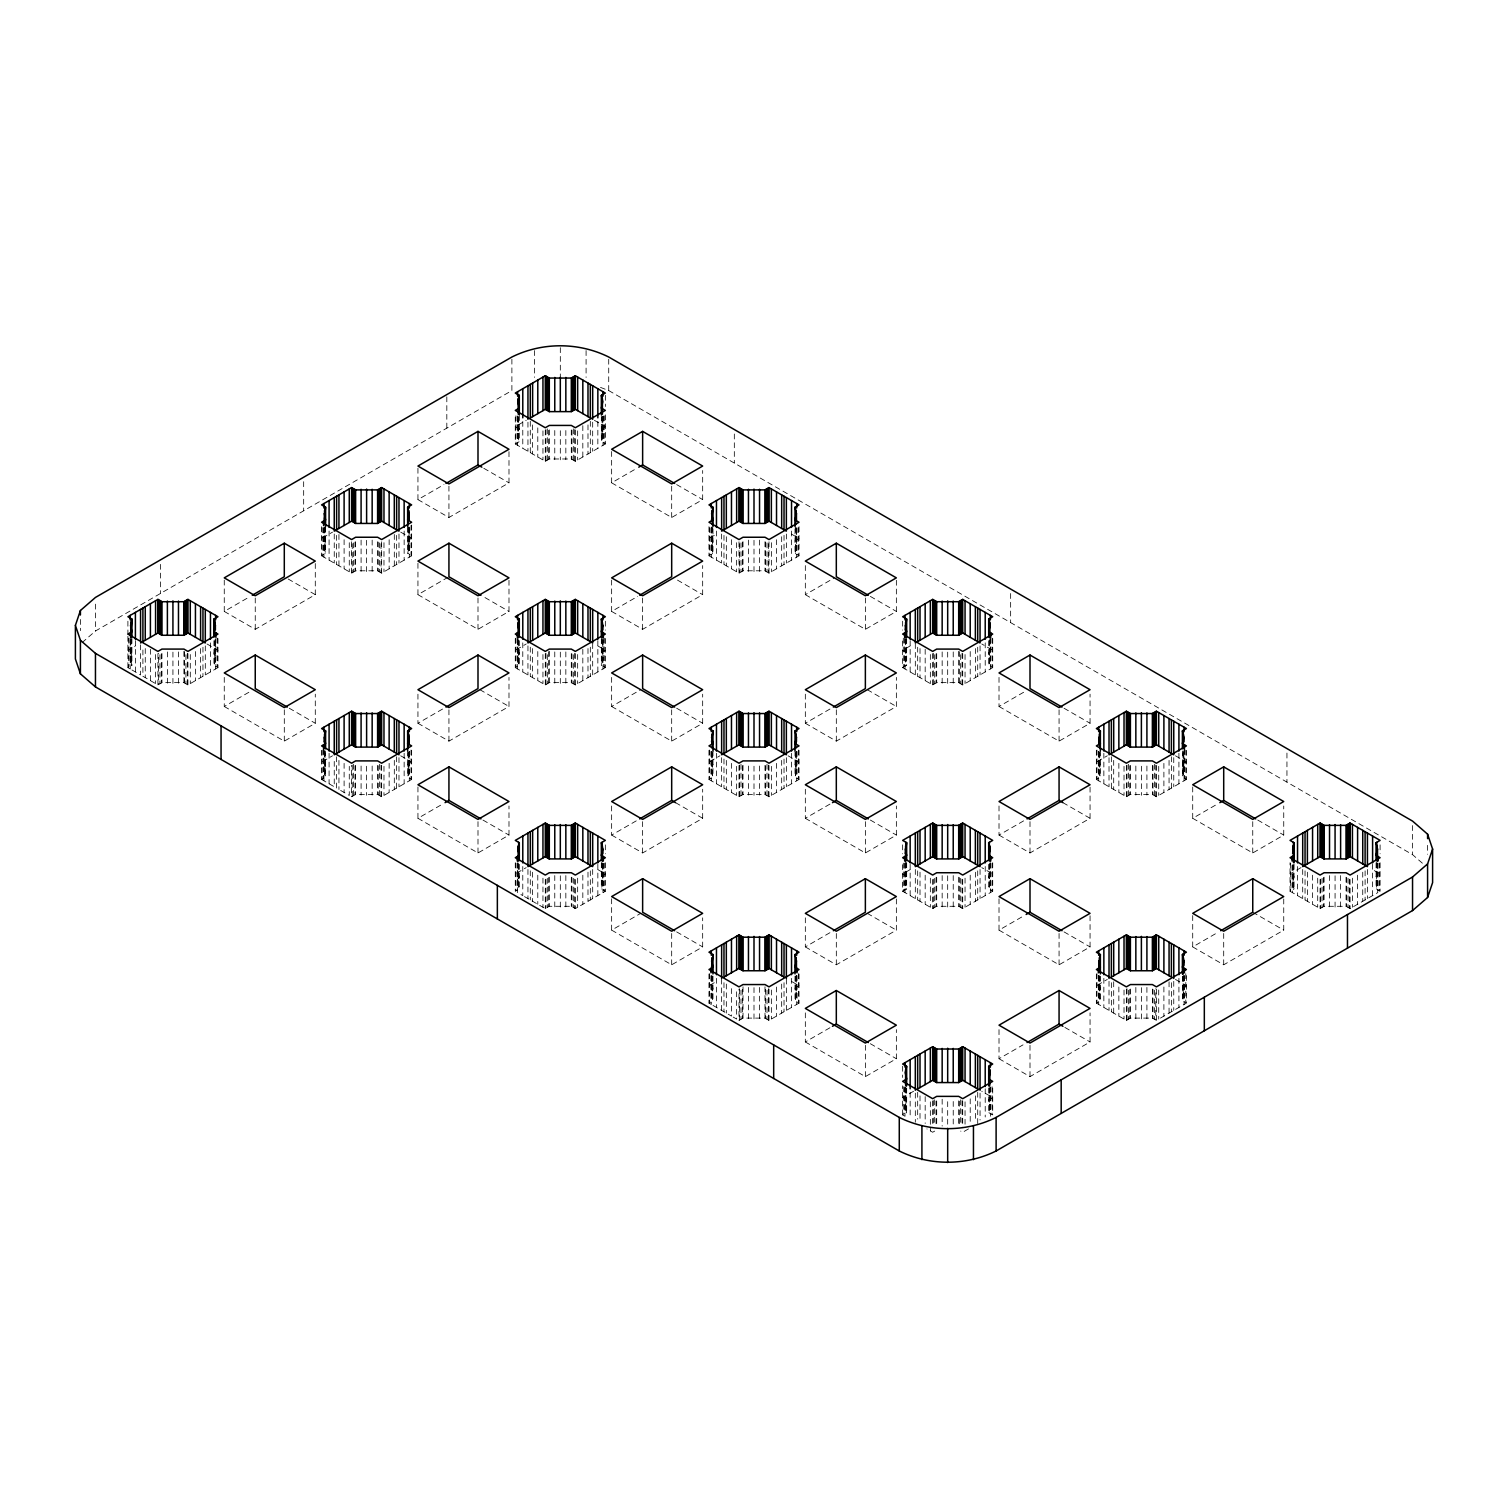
<?xml version="1.0" encoding="UTF-8"?>
<svg xmlns="http://www.w3.org/2000/svg" width="1508" height="1508" viewBox="0 0 1508 1508"><rect width="100%" height="100%" fill="white"/><g stroke="black" fill="none" stroke-linecap="round" stroke-linejoin="round"><path stroke-width="0.75" stroke-dasharray="5 3.75" d="M127.897 636.301L127.897 667.61L131.912 665.292L130.48 658.958L131.912 652.606L127.897 650.287L135.4 645.952M217.963 638.544L217.963 667.61L213.947 665.292L215.38 658.958L215.38 638.827M321.581 526.707L321.581 555.792L325.596 553.474L324.163 547.121L325.596 540.788L321.581 538.469L332.533 532.135M321.581 750.362L321.581 779.447L325.596 777.129L324.163 770.776L325.596 764.424L321.581 762.106L332.533 755.791M411.646 525.029L411.646 555.792L407.631 553.474L409.083 547.121L409.083 526.989M411.646 750.362L411.646 779.447L407.631 777.129L409.083 770.776L409.083 752.888M515.284 417.113L515.284 443.974L519.299 441.656L517.847 435.303L519.299 428.951L515.284 426.632L526.217 420.317M515.284 638.544L515.284 667.61L519.299 665.292L517.847 658.958L519.299 652.606L515.284 650.287L526.217 643.973M515.284 862.746L515.284 891.266L519.299 888.947L517.847 882.614L519.299 876.261L515.284 873.943L526.217 867.628M605.349 414.888L605.349 443.974L601.334 441.656L602.766 435.303L602.766 417.396M605.349 638.544L605.349 667.61L601.334 665.292L602.766 658.958L602.766 638.827M605.349 862.746L605.349 891.266L601.334 888.947L602.766 882.614L602.766 862.463M708.967 526.707L708.967 555.792L712.982 553.474L711.55 547.121L712.982 540.788L708.967 538.469L716.47 534.134M708.967 750.362L708.967 779.447L712.982 777.129L711.55 770.776L712.982 764.424L708.967 762.106L719.919 755.791M708.967 974.017L708.967 1003.103L712.982 1000.784L711.55 994.432L712.982 988.079L708.967 985.761L716.47 981.425M799.033 526.707L799.033 555.792L795.018 553.474L796.45 547.121L796.45 526.989M799.033 750.362L799.033 779.447L795.018 777.129L796.45 770.776L796.45 752.888M799.033 974.017L799.033 1003.103L795.018 1000.784L796.45 994.432L796.45 976.524M992.716 638.544L992.716 667.61L988.701 665.292L990.153 658.958L988.701 652.606L992.716 650.287L981.783 643.973M992.716 862.746L992.716 891.266L988.701 888.947L990.153 882.614L988.701 876.261L992.716 873.943L981.783 867.628M992.716 1088.079L992.716 1114.921L988.701 1112.602L990.153 1106.25L988.701 1099.916L992.716 1097.598L981.783 1091.264M1096.354 750.362L1096.354 779.447L1100.369 777.129L1098.917 770.776L1100.369 764.424L1096.354 762.106L1107.287 755.791M1096.354 974.017L1096.354 1003.103L1100.369 1000.784L1098.917 994.432L1100.369 988.079L1096.354 985.761L1107.287 979.446M1186.419 750.362L1186.419 779.447L1182.404 777.129L1183.837 770.776L1183.837 750.645M1185.778 973.659L1185.778 1002.726L1182.404 1000.784L1183.837 994.432L1183.837 976.524M1380.103 862.746L1380.103 891.266L1376.088 888.947L1377.52 882.614L1376.088 876.261L1380.103 873.943L1372.6 869.607M82.092 642.615L95.456 631.004L511.891 390.572L511.891 359.243M224.258 580.109L224.258 611.419L248.273 597.564M417.942 468.272L417.942 499.6L443.974 484.577M217.963 667.61L187.935 684.952L183.919 682.634L161.94 682.634L158.547 684.594L158.547 653.266M321.581 555.792L351.609 573.134L355.624 570.797L377.603 570.797L381.637 573.134L411.646 555.792M515.284 443.974L545.293 461.297L549.308 458.979L571.306 458.979L575.321 461.297L605.349 443.974M224.258 611.419L255.248 629.326L315.285 594.661L315.285 563.332M417.942 499.6L448.932 517.489L508.988 482.824L508.988 451.514M224.258 677.394L224.258 706.479L249.442 691.946M417.942 563.332L417.942 594.661L448.932 576.753M611.645 451.514L611.645 482.824L636.81 468.291M224.258 706.479L284.296 741.144L315.285 723.256L315.285 694.17M417.942 594.661L477.998 629.326L508.988 611.419L508.988 580.109M611.645 482.824L671.682 517.489L702.671 499.6L702.671 470.515M417.942 694.17L417.942 723.256L443.974 708.232M611.645 580.109L611.645 611.419L637.658 596.395M411.646 779.447L381.637 796.771L377.603 794.452L355.624 794.452L351.609 796.771L351.609 765.461M515.284 667.61L545.293 684.952L549.308 682.634L571.306 682.634L575.321 684.952L605.349 667.61M708.967 555.792L738.995 573.134L743.01 570.797L764.99 570.797L769.005 573.134L799.033 555.792M417.942 723.256L448.932 741.144L508.988 706.479L508.988 677.394M611.645 611.419L642.634 629.326L702.671 594.661L702.671 565.575M417.942 786.987L417.942 818.297L443.126 803.764M611.645 677.394L611.645 706.479L640.693 689.703M805.329 565.575L805.329 594.661L834.376 577.884M417.942 818.297L477.998 852.962L508.988 835.074L508.988 805.988M611.645 706.479L671.682 741.144L702.671 723.256L702.671 694.17M805.329 594.661L865.366 629.326L896.355 611.419L896.355 580.109M910.153 645.952L902.651 650.287L906.666 652.606L905.234 658.958L906.666 665.292L902.651 667.61L902.651 638.544M611.645 805.988L611.645 835.074L637.658 820.05M805.329 694.17L805.329 723.256L831.342 708.232M524.501 896.6L545.293 908.608L549.308 906.289L571.306 906.289L575.321 908.608L605.349 891.266M708.967 779.447L738.995 796.771L743.01 794.452L764.99 794.452L769.005 796.771L799.033 779.447M902.651 667.61L932.679 684.952L936.694 682.634L958.692 682.634L962.707 684.952L992.716 667.61M611.645 835.074L642.634 852.962L702.671 818.297L702.671 789.231M805.329 723.256L836.318 741.144L896.355 706.479L896.355 677.394M611.645 898.806L611.645 930.134L640.693 913.358M805.329 789.231L805.329 818.297L830.512 803.764M999.012 677.394L999.012 706.479L1024.196 691.946M611.645 930.134L671.682 964.8L702.671 946.911L702.671 917.825M805.329 818.297L865.366 852.962L896.355 835.074L896.355 805.988M999.012 706.479L1059.068 741.144L1090.058 723.256L1090.058 694.17M910.153 869.607L902.651 873.943L906.666 876.261L905.234 882.614L906.666 888.947L902.651 891.266L902.651 862.746M805.329 917.825L805.329 946.911L831.342 931.887M999.012 805.988L999.012 835.074L1025.044 820.05M799.033 1003.103L769.005 1020.426L764.99 1018.107L743.01 1018.107L738.995 1020.426L738.995 989.116M902.651 891.266L932.679 908.608L936.694 906.289L958.692 906.289L962.707 908.608L992.716 891.266M1096.354 779.447L1126.363 796.771L1130.397 794.452L1152.376 794.452L1156.391 796.771L1186.419 779.447M805.329 946.911L836.318 964.8L896.355 930.134L896.355 898.806M999.012 835.074L1030.002 852.962L1090.058 818.297L1090.058 786.987M805.329 1012.867L805.329 1041.953L832.454 1026.307M999.012 898.806L999.012 930.134L1024.196 915.601M1192.715 786.987L1192.715 818.297L1217.88 803.764M805.329 1041.953L865.366 1076.618L896.355 1058.729L896.355 1029.644M999.012 930.134L1059.068 964.8L1090.058 946.911L1090.058 915.582M1192.715 818.297L1252.752 852.962L1283.742 835.074L1283.742 805.988M913.603 1091.264L902.651 1097.598L906.666 1099.916L905.234 1106.25L906.666 1112.602L902.651 1114.921L902.651 1085.835M1300.989 867.628L1290.037 873.943L1294.053 876.261L1292.62 882.614L1294.053 888.947L1290.037 891.266L1290.037 862.746M999.012 1029.644L999.012 1058.729L1023.027 1044.855M1192.715 915.582L1192.715 946.911L1216.73 933.037M934.696 1131.094L932.679 1132.263L926.892 1128.908M1096.354 1003.103L1126.363 1020.426L1130.397 1018.107L1152.376 1018.107L1155.769 1020.068L1155.769 988.739M1290.037 891.266L1320.065 908.608L1324.081 906.289L1346.06 906.289L1350.075 908.608L1377.765 892.623L1377.52 862.463M999.012 1058.729L1030.002 1076.618L1090.058 1041.953L1090.058 1012.867M1192.715 946.911L1223.704 964.8L1283.742 930.134L1283.742 898.806M968.494 1128.908L962.707 1132.263L960.69 1131.094M1160.463 1018.089L1186.419 1003.103L1186.419 974.017M600.504 387.405L608.723 390.572L1412.544 854.64L1422.572 863.368M594.397 420.317L605.349 426.632L601.334 428.951L602.766 435.303M791.53 534.134L799.033 538.469L795.018 540.788L796.45 547.121M1175.467 755.791L1186.419 762.106L1182.404 764.424L1183.837 770.776M676.658 484.577L702.671 499.6M870.342 596.395L896.355 611.419M1064.026 708.232L1090.058 723.256M1257.729 820.05L1283.742 835.074M483.804 468.291L508.988 482.824M677.488 580.109L702.671 594.661M867.307 689.703L896.355 706.479M1062.933 802.652L1090.058 818.297M1252.752 912.246L1283.742 930.134M400.713 532.135L411.646 538.469L407.631 540.788L409.083 547.121M597.847 645.952L605.349 650.287L601.334 652.606L602.766 658.958M788.081 755.791L799.033 762.106L795.018 764.424L796.45 770.776M1175.467 979.446L1186.419 985.761L1182.404 988.079L1183.837 994.432M484.973 597.564L508.988 611.419M676.658 708.232L702.671 723.256M870.342 820.05L896.355 835.074M1064.026 931.887L1090.058 946.911M288.179 578.997L315.285 594.661M479.921 689.703L508.988 706.479M675.546 802.652L702.671 818.297M867.307 913.358L896.355 930.134M1064.874 1027.419L1090.058 1041.953M207.011 643.973L217.963 650.287L213.947 652.606L215.38 658.958M400.713 755.791L411.646 762.106L407.631 764.424L409.083 770.776M597.847 869.607L605.349 873.943L601.334 876.261L602.766 882.614M791.53 981.425L799.033 985.761L795.018 988.079L796.45 994.432M289.272 708.232L315.285 723.256M482.956 820.05L508.988 835.074M676.658 931.887L702.671 946.911M870.342 1043.706L896.355 1058.729M127.897 667.61L130.235 668.968L130.235 639.882M131.969 669.967L140.564 674.924L140.564 643.614M321.581 779.447L334.248 786.761L334.248 757.676M340.657 790.456L349.272 795.432L349.272 766.347M708.967 1003.103L711.305 1004.46L711.305 975.374M713.039 1005.44L731.474 1016.09L731.474 987.005M733.208 1017.089L736.639 1019.069L736.639 990.002M902.651 1114.921L905.007 1116.278L905.007 1087.193M1427.586 845.347L1427.586 854.301M1412.544 825.573L1412.544 854.64M1380.103 844.857L1380.103 853.811M1379.481 863.123L1379.481 890.908M1378.086 863.273L1378.086 890.116M1377.162 863.424L1377.162 885.799M1376.71 862.463L1376.71 889.305M1376.088 862.84L1376.088 888.947M1372.6 864.291L1372.6 895.601M1367.436 869.494L1367.436 898.579M1365.098 870.851L1365.098 899.937M1362.742 872.208L1362.742 901.294M1357.596 875.187L1357.596 904.272M1352.431 878.165L1352.431 907.25M1350.075 879.522L1350.075 908.608M1349.453 879.164L1349.453 908.25M1348.077 878.353L1348.077 907.439M1346.701 877.562L1346.701 906.647M1346.06 877.204L1346.06 906.289M1340.612 875.582L1340.612 906.911M1335.07 875.79L1335.07 907.119M1329.528 875.582L1329.528 906.911M1324.081 877.204L1324.081 906.289M1323.458 877.562L1323.458 906.647M1322.064 878.353L1322.064 907.439M1320.688 879.164L1320.688 908.25M1320.065 879.522L1320.065 908.608M1317.709 878.165L1317.709 907.25M1312.563 875.187L1312.563 904.272M1307.398 872.208L1307.398 901.294M1305.042 870.851L1305.042 899.937M1302.705 869.494L1302.705 898.579M1297.54 866.516L1297.54 895.601M1294.053 864.348L1294.053 888.947M1293.43 864.706L1293.43 889.305M1292.978 865.667L1292.978 885.799M1292.62 864.706L1292.375 892.623M1292.054 865.498L1292.054 890.116M1290.659 863.123L1290.659 890.908M1286.946 753.058L1286.946 782.143M1252.752 821.653L1252.752 852.962M1223.704 933.471L1223.704 964.8M1185.778 750.004L1185.778 779.089M1184.402 749.193L1184.402 778.279M1184.402 975.733L1184.402 1001.934M1184.063 749.476L1184.063 780.805M1184.063 975.374L1184.063 1004.46M1183.478 751.606L1183.478 773.981M1183.478 975.582L1183.478 997.617M1183.026 752.888L1183.026 777.487M1183.026 976.524L1183.026 1001.142M1182.404 751.003L1182.404 777.129M1182.404 976.166L1182.404 1000.784M1178.917 753.303L1178.917 783.783M1178.917 978.353L1178.917 1007.438M1173.752 757.676L1173.752 786.761M1173.752 981.331L1173.752 1010.417M1171.396 756.79L1171.396 788.119M1171.396 982.688L1171.396 1011.755M1169.058 760.39L1169.058 789.457M1169.058 981.802L1169.058 1013.112M1163.893 763.368L1163.893 792.454M1163.893 987.005L1163.893 1016.09M1158.728 766.347L1158.728 795.432M1158.728 990.002L1158.728 1019.069M1156.391 765.461L1156.391 796.771M1156.391 989.116L1156.391 1020.426M1155.769 765.103L1155.769 796.413M1154.374 764.292L1154.374 795.621M1154.374 990.19L1154.374 1019.276M1152.998 765.744L1152.998 794.829M1152.998 989.399L1152.998 1018.465M1152.376 765.367L1152.376 794.452M1152.376 989.022L1152.376 1018.107M1146.909 766.007L1146.909 795.074M1146.909 987.42L1146.909 1018.729M1141.386 766.215L1141.386 795.281M1141.386 987.627L1141.386 1018.937M1135.844 766.007L1135.844 795.074M1135.844 987.42L1135.844 1018.729M1130.397 765.367L1130.397 794.452M1130.397 989.022L1130.397 1018.107M1129.756 765.744L1129.756 794.829M1129.756 989.399L1129.756 1018.465M1128.38 764.292L1128.38 795.621M1128.38 990.19L1128.38 1019.276M1127.004 765.103L1127.004 796.413M1127.004 988.739L1127.004 1020.068M1126.363 765.461L1126.363 796.771M1126.363 989.116L1126.363 1020.426M1124.025 766.347L1124.025 795.432M1124.025 990.002L1124.025 1019.069M1118.861 763.368L1118.861 792.454M1118.861 987.005L1118.861 1016.09M1113.696 760.39L1113.696 789.457M1113.696 981.802L1113.696 1013.112M1111.358 756.79L1111.358 788.119M1111.358 982.688L1111.358 1011.755M1109.021 757.676L1109.021 786.761M1109.021 981.331L1109.021 1010.417M1103.856 753.303L1103.856 783.783M1103.856 978.353L1103.856 1007.438M1100.369 751.003L1100.369 777.129M1100.369 976.166L1100.369 1000.784M1099.747 752.888L1099.747 777.487M1099.747 976.524L1099.747 1001.142M1099.294 751.606L1099.294 773.981M1099.294 975.582L1099.294 997.617M1098.917 752.888L1098.917 770.776M1098.917 976.524L1098.917 994.432M1098.691 751.719L1098.691 780.805M1098.691 975.374L1098.691 1004.46M1098.352 751.436L1098.352 778.279M1098.352 975.733L1098.352 1001.934M1096.976 750.004L1096.976 779.089M1096.976 973.659L1096.976 1002.726M1059.068 709.816L1059.068 741.144M1059.068 933.471L1059.068 964.8M1030.002 821.653L1030.002 852.962M1030.002 1045.308L1030.002 1076.618M1010.643 593.53L1010.643 622.615M992.094 638.167L992.094 667.252M992.094 863.123L992.094 890.908M992.094 1086.759L992.094 1114.563M990.718 638.016L990.718 666.461M990.718 863.273L990.718 890.116M990.718 1086.91L990.718 1113.771M990.153 638.827L990.379 668.968M990.153 862.463L990.379 892.623M990.379 1087.193L990.379 1116.278M989.776 639.769L989.776 662.144M989.776 863.424L989.776 885.799M989.776 1087.08L989.776 1109.454M989.342 641.051L989.342 665.669M989.342 864.706L989.342 889.305M989.342 1088.361L989.342 1112.961M988.701 640.693L988.701 665.292M988.701 864.348L988.701 888.947M988.701 1088.003L988.701 1112.602M985.214 642.86L985.214 671.946M985.214 866.516L985.214 895.601M985.214 1088.776L985.214 1117.013M980.049 645.858L980.049 674.924M980.049 869.494L980.049 898.579M980.049 1093.149L980.049 1119.992M977.712 647.196L977.712 676.281M977.712 870.851L977.712 899.937M977.712 1092.263L977.712 1123.592M975.374 648.553L975.374 677.639M975.374 872.208L975.374 901.294M975.374 1095.864L975.374 1120.463M970.21 651.531L970.21 680.617M970.21 875.187L970.21 904.272M970.21 1098.842L970.21 1123.441M965.045 654.51L965.045 683.595M965.045 878.165L965.045 907.25M965.045 1101.82L965.045 1124.195M962.707 653.624L962.707 684.952M962.707 879.522L962.707 908.608M962.707 1100.934L962.707 1127.777M962.066 653.266L962.066 684.594M962.066 879.164L962.066 908.25M962.066 1100.576L962.066 1122.951M960.69 654.717L960.69 683.784M960.69 878.353L960.69 907.439M960.69 1099.784L960.69 1124.384M959.314 651.682L959.314 682.992M959.314 877.562L959.314 906.647M959.314 1101.217L959.314 1125.816M958.692 651.305L958.692 682.634M958.692 877.204L958.692 906.289M958.692 1100.859L958.692 1125.458M953.226 651.927L953.226 683.256M953.226 875.582L953.226 906.911M953.226 1101.481L953.226 1126.08M947.684 652.135L947.684 683.463M947.684 875.79L947.684 907.119M947.684 1101.688L947.684 1130.774M942.161 651.927L942.161 683.256M942.161 875.582L942.161 906.911M942.161 1099.238L942.161 1126.08M936.694 653.548L936.694 682.634M936.694 877.204L936.694 906.289M936.694 1100.859L936.694 1125.458M936.072 653.906L936.072 682.992M936.072 877.562L936.072 906.647M936.072 1101.217L936.072 1125.816M934.696 654.717L934.696 683.784M934.696 878.353L934.696 907.439M934.696 1099.784L934.696 1124.384M933.301 653.266L933.301 684.594M933.301 879.164L933.301 908.25M933.301 1100.576L933.301 1122.951M932.679 653.624L932.679 684.952M932.679 879.522L932.679 908.608M932.679 1100.934L932.679 1127.777M930.342 654.51L930.342 683.595M930.342 878.165L930.342 907.25M930.342 1101.82L930.342 1130.906M925.177 649.307L925.177 680.617M925.177 875.187L925.177 904.272M925.177 1096.599L925.177 1123.441M920.012 648.553L920.012 677.639M920.012 872.208L920.012 901.294M920.012 1095.864L920.012 1120.463M917.675 647.196L917.675 676.281M917.675 870.851L917.675 899.937M917.675 1092.263L917.675 1119.125M915.318 643.614L915.318 674.924M915.318 869.494L915.318 898.579M915.318 1093.149L915.318 1122.235M910.153 640.636L910.153 671.946M910.153 864.291L910.153 895.601M910.153 1092.414L910.153 1117.013M906.666 638.449L906.666 665.292M906.666 862.84L906.666 888.947M906.666 1088.003L906.666 1112.602M906.044 638.808L906.044 665.669M906.044 862.463L906.044 889.305M906.044 1088.361L906.044 1112.961M905.592 639.769L905.592 662.144M905.592 863.424L905.592 885.799M905.592 1087.08L905.592 1109.454M905.234 638.827L905.007 668.968M905.234 862.463L905.007 892.623M904.668 638.016L904.668 666.461M904.668 863.273L904.668 890.116M904.668 1086.91L904.668 1113.771M903.292 638.167L903.292 667.252M903.292 863.123L903.292 890.908M903.292 1086.759L903.292 1114.563M902.651 621.202L902.651 630.156M902.651 844.857L902.651 853.811M902.651 1066.269L902.651 1077.447M865.366 597.997L865.366 629.326M865.366 821.653L865.366 852.962M865.366 1045.308L865.366 1076.618M836.318 709.816L836.318 741.144M836.318 933.471L836.318 964.8M798.411 527.63L798.411 555.434M798.411 750.004L798.411 779.089M798.411 973.659L798.411 1002.726M797.016 527.781L797.016 554.642M797.016 751.436L797.016 778.279M797.016 975.733L797.016 1001.934M796.695 528.064L796.695 557.149M796.695 751.719L796.695 780.805M796.695 975.374L796.695 1004.46M796.092 527.951L796.092 550.326M796.092 751.606L796.092 773.981M796.092 975.582L796.092 997.617M795.64 526.989L795.64 553.832M795.64 752.888L795.64 777.487M795.64 976.524L795.64 1001.142M795.018 528.856L795.018 553.474M795.018 751.003L795.018 777.129M795.018 976.166L795.018 1000.784M791.53 531.042L791.53 560.128M791.53 753.303L791.53 783.783M791.53 978.353L791.53 1007.438M786.365 534.02L786.365 563.106M786.365 757.676L786.365 786.761M786.365 979.088L786.365 1010.417M784.028 535.378L784.028 564.463M784.028 759.033L784.028 788.119M784.028 982.688L784.028 1011.755M781.672 536.735L781.672 565.82M781.672 760.39L781.672 789.457M781.672 984.027L781.672 1013.112M776.526 539.713L776.526 568.799M776.526 763.368L776.526 792.454M776.526 987.005L776.526 1016.09M771.361 542.691L771.361 571.777M771.361 766.347L771.361 795.432M771.361 990.002L771.361 1019.069M769.005 541.806L769.005 573.134M769.005 765.461L769.005 796.771M769.005 989.116L769.005 1020.426M768.383 543.672L768.383 572.757M768.383 765.103L768.383 796.413M768.383 988.739L768.383 1020.068M767.006 542.88L767.006 571.966M767.006 764.292L767.006 795.621M767.006 990.19L767.006 1019.276M765.612 542.088L765.612 571.174M765.612 765.744L765.612 794.829M765.612 989.399L765.612 1018.465M764.99 541.73L764.99 570.797M764.99 765.367L764.99 794.452M764.99 986.798L764.99 1018.107M759.542 540.109L759.542 571.438M759.542 766.007L759.542 795.074M759.542 987.42L759.542 1018.729M754 540.316L754 571.645M754 766.215L754 795.281M754 987.627L754 1018.937M748.458 540.109L748.458 571.438M748.458 766.007L748.458 795.074M748.458 987.42L748.458 1018.729M743.01 541.73L743.01 570.797M743.01 765.367L743.01 794.452M743.01 986.798L743.01 1018.107M742.388 542.088L742.388 571.174M742.388 765.744L742.388 794.829M742.388 989.399L742.388 1018.465M740.994 542.88L740.994 571.966M740.994 764.292L740.994 795.621M740.994 990.19L740.994 1019.276M739.617 543.672L739.617 572.757M739.617 765.103L739.617 796.413M739.617 988.739L739.617 1020.068M738.995 541.806L738.995 573.134M738.995 765.461L738.995 796.771M736.639 542.691L736.639 571.777M736.639 766.347L736.639 795.432M734.321 434.002L734.321 463.088M731.474 539.713L731.474 568.799M731.474 763.368L731.474 792.454M726.328 536.735L726.328 565.82M726.328 760.39L726.328 789.457M726.328 984.027L726.328 1013.112M723.972 535.378L723.972 564.463M723.972 759.033L723.972 788.119M723.972 982.688L723.972 1011.755M721.635 534.02L721.635 563.106M721.635 757.676L721.635 786.761M721.635 979.088L721.635 1010.417M716.47 531.042L716.47 560.128M716.47 753.303L716.47 783.783M716.47 978.353L716.47 1007.438M712.982 528.856L712.982 553.474M712.982 751.003L712.982 777.129M712.982 976.166L712.982 1000.784M712.36 526.989L712.36 553.832M712.36 752.888L712.36 777.487M712.36 976.524L712.36 1001.142M711.908 527.951L711.908 550.326M711.908 751.606L711.908 773.981M711.908 975.582L711.908 997.617M711.55 526.989L711.55 547.121M711.55 752.888L711.55 770.776M711.55 976.524L711.55 994.432M711.305 528.064L711.305 557.149M711.305 751.719L711.305 780.805M710.984 527.781L710.984 554.642M710.984 751.436L710.984 778.279M710.984 975.733L710.984 1001.934M709.589 527.63L709.589 555.434M709.589 750.004L709.589 779.089M709.589 973.659L709.589 1002.726M671.682 486.179L671.682 517.489M671.682 709.816L671.682 741.144M671.682 933.471L671.682 964.8M642.634 597.997L642.634 629.326M642.634 821.653L642.634 852.962M608.723 359.243L608.723 390.572M605.349 395.322L605.349 406.5M605.349 621.202L605.349 630.156M605.349 844.857L605.349 853.811M604.708 415.812L604.708 443.597M604.708 638.167L604.708 667.252M604.708 863.123L604.708 890.908M603.332 415.963L603.332 442.805M603.332 638.016L603.332 666.461M603.332 863.273L603.332 890.116M602.993 416.246L602.993 445.312M602.993 639.882L602.993 668.968M602.993 863.537L602.993 892.623M602.408 416.133L602.408 438.489M602.408 639.769L602.408 662.144M602.408 863.424L602.408 885.799M601.956 417.396L601.956 442.014M601.956 638.808L601.956 665.669M601.956 862.463L601.956 889.305M601.334 415.529L601.334 441.656M601.334 638.449L601.334 665.292M601.334 862.84L601.334 888.947M597.847 421.448L597.847 448.31M597.847 640.636L597.847 671.946M597.847 864.291L597.847 895.601M592.682 422.202L592.682 451.288M592.682 643.614L592.682 674.924M592.682 869.494L592.682 898.579M590.325 421.316L590.325 452.626M590.325 647.196L590.325 676.281M590.325 870.851L590.325 899.937M587.988 424.898L587.988 453.983M587.988 648.553L587.988 677.639M587.988 872.208L587.988 901.294M586.084 350.572L586.084 377.415M582.823 425.652L582.823 456.962M582.823 649.307L582.823 680.617M582.823 875.187L582.823 904.272M577.658 430.854L577.658 459.94M577.658 654.51L577.658 683.595M577.658 878.165L577.658 907.25M575.321 429.987L575.321 461.297M575.321 653.624L575.321 684.952M575.321 879.522L575.321 908.608M574.699 429.61L574.699 460.939M574.699 653.266L574.699 684.594M574.699 879.164L574.699 908.25M573.304 428.819L573.304 460.147M573.304 654.717L573.304 683.784M573.304 878.353L573.304 907.439M571.928 430.251L571.928 459.337M571.928 653.906L571.928 682.992M571.928 877.562L571.928 906.647M571.306 429.893L571.306 458.979M571.306 653.548L571.306 682.634M571.306 877.204L571.306 906.289M565.839 430.515L565.839 459.601M565.839 651.927L565.839 683.256M565.839 875.582L565.839 906.911M560.316 347.669L560.316 378.998M560.316 430.723L560.316 459.808M560.316 652.135L560.316 683.463M560.316 875.79L560.316 907.119M554.774 430.515L554.774 459.601M554.774 651.927L554.774 683.256M554.774 875.582L554.774 906.911M549.308 429.893L549.308 458.979M549.308 651.305L549.308 682.634M549.308 877.204L549.308 906.289M548.686 430.251L548.686 459.337M548.686 651.682L548.686 682.992M548.686 877.562L548.686 906.647M547.31 428.819L547.31 460.147M547.31 654.717L547.31 683.784M547.31 878.353L547.31 907.439M545.934 429.61L545.934 460.939M545.934 653.266L545.934 684.594M545.934 879.164L545.934 908.25M545.293 429.987L545.293 461.297M545.293 653.624L545.293 684.952M545.293 879.522L545.293 908.608M542.955 430.854L542.955 459.94M542.955 654.51L542.955 683.595M542.955 878.165L542.955 907.25M537.791 427.876L537.791 456.962M537.791 651.531L537.791 680.617M537.791 875.187L537.791 904.272M534.548 350.572L534.548 377.415M532.626 424.898L532.626 453.983M532.626 648.553L532.626 677.639M532.626 872.208L532.626 901.294M530.288 421.316L530.288 452.626M530.288 647.196L530.288 676.281M530.288 870.851L530.288 899.937M527.951 422.202L527.951 451.288M527.951 645.858L527.951 674.924M527.951 869.494L527.951 898.579M522.786 421.448L522.786 448.31M522.786 642.86L522.786 671.946M522.786 866.516L522.786 895.601L517.621 892.623L517.621 863.537M519.299 415.529L519.299 441.656M519.299 640.693L519.299 665.292M519.299 864.348L519.299 888.947M518.658 417.396L518.658 442.014M518.658 641.051L518.658 665.669M518.658 864.706L518.658 889.305M518.224 416.133L518.224 438.489M518.224 639.769L518.224 662.144M518.224 863.424L518.224 885.799M517.847 417.396L517.847 435.303M517.847 638.827L517.847 658.958M517.847 862.463L517.847 882.614M517.621 416.246L517.621 445.312M517.621 639.882L517.621 668.968M517.282 415.963L517.282 442.805M517.282 638.016L517.282 666.461M517.282 863.273L517.282 890.116M515.906 415.812L515.906 443.597M515.906 638.167L515.906 667.252M515.906 863.123L515.906 890.908M477.998 597.997L477.998 629.326M477.998 821.653L477.998 852.962M448.932 486.179L448.932 517.489M448.932 709.816L448.932 741.144M446.82 396.811L446.82 428.14M411.024 525.406L411.024 555.434M411.024 750.004L411.024 779.089M409.648 527.781L409.648 554.642M409.648 751.436L409.648 778.279M409.309 528.064L409.309 557.149M409.309 751.719L409.309 780.805M408.706 527.951L408.706 550.326M408.706 751.606L408.706 773.981M408.253 526.989L408.253 553.832M408.253 752.888L408.253 777.487M407.631 527.366L407.631 553.474M407.631 751.003L407.631 777.129M404.144 531.042L404.144 560.128M404.144 753.303L404.144 783.783M398.979 534.02L398.979 563.106M398.979 757.676L398.979 786.761M396.642 535.378L396.642 564.463M396.642 756.79L396.642 788.119M394.304 534.492L394.304 565.82M394.304 760.39L394.304 789.457M389.139 539.713L389.139 568.799M389.139 763.368L389.139 792.454M383.974 542.691L383.974 571.777M383.974 766.347L383.974 795.432M381.637 541.806L381.637 573.134M381.637 765.461L381.637 796.771M380.996 543.672L380.996 572.757M380.996 765.103L380.996 796.413M379.62 542.88L379.62 571.966M379.62 764.292L379.62 795.621M378.244 542.088L378.244 571.174M378.244 765.744L378.244 794.829M377.603 541.73L377.603 570.797M377.603 765.367L377.603 794.452M372.156 540.109L372.156 571.438M372.156 766.007L372.156 795.074M366.614 540.316L366.614 571.645M366.614 766.215L366.614 795.281M361.091 540.109L361.091 571.438M361.091 766.007L361.091 795.074M355.624 541.73L355.624 570.797M355.624 765.367L355.624 794.452M355.002 542.088L355.002 571.174M355.002 765.744L355.002 794.829M353.626 542.88L353.626 571.966M353.626 764.292L353.626 795.621M352.231 543.672L352.231 572.757M352.231 765.103L352.231 796.413M351.609 541.806L351.609 573.134M349.272 542.691L349.272 571.777M344.107 539.713L344.107 568.799M344.107 763.368L344.107 792.454M338.942 534.492L338.942 565.82M338.942 760.39L338.942 789.457M336.604 535.378L336.604 564.463M336.604 756.79L336.604 788.119M334.248 534.02L334.248 563.106M329.083 531.042L329.083 560.128M329.083 753.303L329.083 783.783M325.596 527.366L325.596 553.474M325.596 751.003L325.596 777.129M324.974 526.989L324.974 553.832M324.974 752.888L324.974 777.487M324.522 527.951L324.522 550.326M324.522 751.606L324.522 773.981M324.163 526.989L324.163 547.121M324.163 750.645L324.163 770.776M323.937 528.064L323.937 557.149M323.937 749.476L323.937 780.805M323.598 527.781L323.598 554.642M323.598 749.193L323.598 778.279M322.222 527.63L322.222 555.434M322.222 750.004L322.222 779.089M303.673 481.693L303.673 510.778M284.296 709.816L284.296 741.144M255.248 597.997L255.248 629.326M217.34 638.167L217.34 667.252M215.946 638.016L215.946 666.461M215.625 639.882L215.625 668.968M215.022 639.769L215.022 662.144M214.57 641.051L214.57 665.669M213.947 640.693L213.947 665.292M210.46 642.86L210.46 671.946M205.295 645.858L205.295 674.924M202.958 647.196L202.958 676.281M200.602 648.553L200.602 677.639M195.437 651.531L195.437 680.617M190.291 654.51L190.291 683.595M187.935 653.624L187.935 684.952M187.312 653.266L187.312 684.594M185.936 654.717L185.936 683.784M184.542 651.682L184.542 682.992M183.919 651.305L183.919 682.634M178.472 651.927L178.472 683.256M172.93 652.135L172.93 683.463M167.388 651.927L167.388 683.256M161.94 653.548L161.94 682.634M161.299 653.906L161.299 682.992M160.527 564.35L160.527 593.436M159.923 654.717L159.923 683.784M157.925 653.624L157.925 684.952L142.902 676.281L142.902 647.196M155.569 654.51L155.569 683.595M150.404 649.307L150.404 680.617M145.258 648.553L145.258 677.639M135.4 640.636L135.4 671.946M131.912 638.449L131.912 665.292M131.29 638.808L131.29 665.669M130.838 639.769L130.838 662.144M130.48 638.827L130.48 658.958M129.914 638.016L129.914 666.461M128.519 638.167L128.519 667.252M127.897 621.202L127.897 634.623M95.456 604.143L95.456 631.004M80.414 619.468L80.414 630.646"/><path stroke-width="1.5" d="M130.48 636.583L131.912 619.053L127.897 616.734L157.925 599.392L161.94 601.711L183.919 601.711L187.935 599.392L217.963 616.734L213.947 619.053L213.947 636.941M213.947 619.053L215.38 625.386L213.947 631.739L217.963 634.057L187.935 651.399L183.919 649.081L161.94 649.081L157.925 651.399L127.897 634.057L131.912 631.739L130.48 625.386M324.163 520.279L325.596 507.216L321.581 504.897L351.609 487.574L355.624 489.893L377.603 489.893L381.637 487.574L411.646 504.897L407.631 507.216L407.631 526.631M324.163 741.691L325.596 730.871L321.581 728.553L351.609 711.229L355.624 713.548L377.603 713.548L381.637 711.229L411.646 728.553L407.631 730.871L407.631 751.003M407.631 507.216L409.083 513.568L407.631 519.921L411.646 522.239L381.637 539.562L377.603 537.244L355.624 537.244L351.609 539.562L321.581 522.239L325.596 519.921L324.163 513.568M407.631 730.871L409.083 737.224L407.631 743.576L411.646 745.894L381.637 763.218L377.603 760.899L355.624 760.899L351.609 763.218L321.581 745.894L325.596 743.576L324.163 737.224M519.299 395.398L517.847 401.75L519.299 408.084L515.284 410.402L545.293 427.744L549.308 425.426L571.306 425.426L575.321 427.744L605.349 410.402L601.334 408.084L602.766 401.75L601.334 395.398L605.349 393.079L575.321 375.737L571.306 378.056L549.308 378.056L545.293 375.737L515.284 393.079L519.299 395.398L519.299 414.794M519.299 619.053L517.847 625.386L519.299 631.739L515.284 634.057L545.293 651.399L549.308 649.081L571.306 649.081L575.321 651.399L605.349 634.057L601.334 631.739L602.766 625.386L601.334 619.053L605.349 616.734L575.321 599.392L571.306 601.711L549.308 601.711L545.293 599.392L515.284 616.734L519.299 619.053L519.299 636.941M519.299 842.708L517.847 849.042L519.299 855.394L515.284 857.713L545.293 875.055L549.308 872.736L571.306 872.736L575.321 875.055L605.349 857.713L601.334 855.394L602.766 849.042L601.334 842.708L605.349 840.39L575.321 823.048L571.306 825.366L549.308 825.366L545.293 823.048L515.284 840.39L519.299 842.708L519.299 860.597M711.55 520.279L712.982 507.216L708.967 504.897L738.995 487.574L743.01 489.893L764.99 489.893L769.005 487.574L799.033 504.897L795.018 507.216L795.018 526.631M711.55 741.691L712.982 730.871L708.967 728.553L738.995 711.229L743.01 713.548L764.99 713.548L769.005 711.229L799.033 728.553L795.018 730.871L795.018 751.003M711.55 967.589L712.982 954.526L708.967 952.208L738.995 934.866L743.01 937.203L764.99 937.203L769.005 934.866L799.033 952.208L795.018 954.526L795.018 973.923M795.018 507.216L796.45 513.568L795.018 519.921L799.033 522.239L769.005 539.562L764.99 537.244L743.01 537.244L738.995 539.562L708.967 522.239L712.982 519.921L711.55 513.568M795.018 730.871L796.45 737.224L795.018 743.576L799.033 745.894L769.005 763.218L764.99 760.899L743.01 760.899L738.995 763.218L708.967 745.894L712.982 743.576L711.55 737.224M795.018 954.526L796.45 960.879L795.018 967.212L799.033 969.531L769.005 986.873L764.99 984.554L743.01 984.554L738.995 986.873L708.967 969.531L712.982 967.212L711.55 960.879M905.234 629.873L906.666 619.053L902.651 616.734L932.679 599.392L936.694 601.711L958.692 601.711L962.707 599.392L992.716 616.734L988.701 619.053L988.701 636.941M905.234 853.528L906.666 842.708L902.651 840.39L932.679 823.048L936.694 825.366L958.692 825.366L962.707 823.048L992.716 840.39L988.701 842.708L988.701 860.597M906.666 1066.345L905.234 1072.697L906.666 1079.049L902.651 1081.368L932.679 1098.691L936.694 1096.373L958.692 1096.373L962.707 1098.691L992.716 1081.368L988.701 1079.049L990.153 1072.697L988.701 1066.345L992.716 1064.026L962.707 1046.703L958.692 1049.021L936.694 1049.021L932.679 1046.703L902.651 1064.026L906.666 1066.345L906.666 1085.76M1098.917 743.934L1100.369 730.871L1096.354 728.553L1126.363 711.229L1130.397 713.548L1152.376 713.548L1156.391 711.229L1186.419 728.553L1182.404 730.871L1182.404 748.779M1098.917 967.589L1100.369 954.526L1096.354 952.208L1126.363 934.866L1130.397 937.203L1152.376 937.203L1156.391 934.866L1186.419 952.208L1182.404 954.526L1182.404 973.923M1182.404 730.871L1183.837 737.224L1182.404 743.576L1186.419 745.894L1156.391 763.218L1152.376 760.899L1130.397 760.899L1126.363 763.218L1096.354 745.894L1100.369 743.576L1098.917 737.224M1182.404 954.526L1183.837 960.879L1182.404 967.212L1186.419 969.531L1156.391 986.873L1152.376 984.554L1130.397 984.554L1126.363 986.873L1096.354 969.531L1100.369 967.212L1098.917 960.879M1292.62 853.528L1294.053 842.708L1290.037 840.39L1320.065 823.048L1324.081 825.366L1346.06 825.366L1350.075 823.048L1380.103 840.39L1376.088 842.708L1376.088 860.597M1376.088 842.708L1377.52 849.042L1376.088 855.394L1380.103 857.713L1350.075 875.055L1346.06 872.736L1324.081 872.736L1320.065 875.055L1290.037 857.713L1294.053 855.394L1292.62 849.042M75.4 625.386L80.414 610.514L95.456 597.432L511.891 357.019C541.994 342.052 578.62 342.052 608.723 357.019L1412.544 821.087L1427.586 834.169L1432.6 849.042L1432.6 882.614L1427.586 897.486L1412.544 910.568L996.109 1150.981C966.006 1165.948 929.38 1165.948 899.277 1150.981L95.456 686.913L80.414 673.831L75.4 658.958L75.4 625.386L80.414 640.278L80.414 673.831M1427.586 897.486L1427.586 863.933L1432.6 849.042M80.414 640.278L95.456 653.36L899.277 1117.428C929.38 1132.395 966.006 1132.395 996.109 1117.428L1412.544 876.996L1427.586 863.933M284.296 543.2L224.258 577.866L255.248 595.754L315.285 561.089L284.296 543.2L284.296 576.753L252.27 595.245M477.998 431.382L417.942 466.047L448.932 483.936L508.988 449.271L477.998 431.382L477.998 464.935L445.972 483.427M140.564 642.974L157.925 632.945L161.94 635.264L183.919 635.264L187.935 632.945L205.295 642.974L205.295 609.421M398.979 497.583L398.979 531.155L381.637 521.127L377.603 523.446L355.624 523.446L351.609 521.127L334.248 531.155L334.248 497.583M590.325 384.408L590.325 417.961L575.321 409.309L571.306 411.627L549.308 411.627L545.293 409.309L530.288 417.961L530.288 384.408M255.248 655.038L224.258 672.926L284.296 707.591L315.285 689.703L255.248 655.038L255.248 688.591L287.274 707.082M448.932 543.2L417.942 561.089L477.998 595.754L508.988 577.866L448.932 543.2L448.932 576.753L480.958 595.245M642.634 431.382L611.645 449.271L671.682 483.936L702.671 466.047L642.634 431.382L642.634 464.935L674.66 483.427M638.751 467.178L642.634 464.935M477.998 655.038L417.942 689.703L448.932 707.591L508.988 672.926L477.998 655.038L477.998 688.591L445.972 707.082M671.682 543.2L611.645 577.866L642.634 595.754L702.671 561.089L671.682 543.2L671.682 576.753L639.656 595.245M398.979 721.239L398.979 754.792L381.637 744.782L377.603 747.101L355.624 747.101L351.609 744.782L334.248 754.792L334.248 721.239M592.682 609.421L592.682 642.974L575.321 632.945L571.306 635.264L549.308 635.264L545.293 632.945L527.951 642.974L527.951 609.421M786.365 497.583L786.365 531.155L769.005 521.127L764.99 523.446L743.01 523.446L738.995 521.127L721.635 531.155L721.635 497.583M448.932 766.856L417.942 784.744L477.998 819.409L508.988 801.521L448.932 766.856L448.932 800.409L480.958 818.901M642.634 655.038L611.645 672.926L671.682 707.591L702.671 689.703L642.634 655.038L642.634 688.591L674.66 707.082M836.318 543.2L805.329 561.089L865.366 595.754L896.355 577.866L836.318 543.2L836.318 576.753L868.344 595.245M445.067 802.652L448.932 800.409M671.682 766.856L611.645 801.521L642.634 819.409L702.671 784.744L671.682 766.856L671.682 800.409L639.656 818.901M865.366 655.038L805.329 689.703L836.318 707.591L896.355 672.926L865.366 655.038L865.366 688.591L833.34 707.082M592.682 833.076L592.682 866.629L575.321 856.601L571.306 858.919L549.308 858.919L545.293 856.601L527.951 866.629L527.951 833.076M786.365 721.239L786.365 754.792L769.005 744.782L764.99 747.101L743.01 747.101L738.995 744.782L721.635 754.792L721.635 721.239M980.049 609.421L980.049 642.974L962.707 632.945L958.692 635.264L936.694 635.264L932.679 632.945L915.318 642.974L915.318 609.421M642.634 878.674L611.645 896.581L671.682 931.247L702.671 913.339L642.634 878.674L642.634 912.246L674.66 930.719M836.318 766.856L805.329 784.744L865.366 819.409L896.355 801.521L836.318 766.856L836.318 800.409L868.344 818.901M1030.002 655.038L999.012 672.926L1059.068 707.591L1090.058 689.703L1030.002 655.038L1030.002 688.591L1062.028 707.082M832.454 802.652L836.318 800.409M865.366 878.674L805.329 913.339L836.318 931.247L896.355 896.581L865.366 878.674L865.366 912.246L833.34 930.719M1059.068 766.856L999.012 801.521L1030.002 819.409L1090.058 784.744L1059.068 766.856L1059.068 800.409L1027.042 818.901M784.028 943.537L784.028 977.09L769.005 968.438L764.99 970.756L743.01 970.756L738.995 968.438L723.972 977.09L723.972 943.537M980.049 833.076L980.049 866.629L962.707 856.601L958.692 858.919L936.694 858.919L932.679 856.601L915.318 866.629L915.318 833.076M1173.752 721.239L1173.752 754.792L1156.391 744.782L1152.376 747.101L1130.397 747.101L1126.363 744.782L1109.021 754.792L1109.021 721.239M836.318 990.511L805.329 1008.4L865.366 1043.065L896.355 1025.176L836.318 990.511L836.318 1024.064L868.344 1042.556M1030.002 878.674L999.012 896.581L1059.068 931.247L1090.058 913.339L1030.002 878.674L1030.002 912.246L1062.028 930.719M1223.704 766.856L1192.715 784.744L1252.752 819.409L1283.742 801.521L1223.704 766.856L1223.704 800.409L1255.73 818.901M832.454 1026.307L836.318 1024.064M1026.137 914.47L1030.002 912.246M1219.821 802.652L1223.704 800.409M1059.068 990.511L999.012 1025.176L1030.002 1043.065L1090.058 1008.4L1059.068 990.511L1059.068 1024.064L1027.042 1042.556M1252.752 878.674L1192.715 913.339L1223.704 931.247L1283.742 896.581L1252.752 878.674L1252.752 912.246L1220.726 930.719M977.712 1055.374L977.712 1088.927L962.707 1080.256L958.692 1082.574L936.694 1082.574L932.679 1080.256L917.675 1088.927L917.675 1055.374M1171.396 943.537L1171.396 977.09L1156.391 968.438L1152.376 970.756L1130.397 970.756L1126.363 968.438L1111.358 977.09L1111.358 943.537M1367.436 833.076L1367.436 866.629L1350.075 856.601L1346.06 858.919L1324.081 858.919L1320.065 856.601L1302.705 866.629L1302.705 833.076M477.998 464.935L481.863 467.178M1059.068 800.409L1062.933 802.652M671.682 800.409L675.546 802.652M1059.068 1024.064L1062.933 1026.307M988.701 619.053L990.153 625.386L988.701 631.739L992.716 634.057L962.707 651.399L958.692 649.081L936.694 649.081L932.679 651.399L902.651 634.057L906.666 631.739L905.234 625.386M988.701 842.708L990.153 849.042L988.701 855.394L992.716 857.713L962.707 875.055L958.692 872.736L936.694 872.736L932.679 875.055L902.651 857.713L906.666 855.394L905.234 849.042M1427.586 834.169L1427.586 838.636M1412.544 876.996L1412.544 910.568M1378.086 856.563L1378.086 861.03M1377.52 849.042L1377.52 860.239M1377.162 845.856L1377.162 861.2M1376.71 842.331L1376.71 860.239M1372.6 836.054L1372.6 862.896M1365.098 831.719L1365.098 865.272M1362.742 830.361L1362.742 863.914M1357.596 827.383L1357.596 860.936M1352.431 824.405L1352.431 857.958M1350.075 823.048L1350.075 856.601M1349.453 823.406L1349.453 856.959M1348.077 824.216L1348.077 857.769M1347.473 914.564L1347.473 948.136M1346.701 825.008L1346.701 858.561M1346.06 825.366L1346.06 858.919M1340.612 824.744L1340.612 858.297M1335.07 824.537L1335.07 858.09M1329.528 824.744L1329.528 858.297M1324.081 825.366L1324.081 858.919M1323.458 825.008L1323.458 858.561M1322.064 824.216L1322.064 857.769M1320.688 823.406L1320.688 856.959M1320.065 823.048L1320.065 856.601M1317.709 824.405L1317.709 857.958M1312.563 827.383L1312.563 860.936M1307.398 830.361L1307.398 863.914M1305.042 831.719L1305.042 865.272M1297.54 836.054L1297.54 862.896M1294.053 842.708L1294.053 862.84M1293.43 842.331L1293.43 862.482M1292.978 845.856L1292.978 852.567M1292.054 856.563L1292.054 861.03M1204.326 997.222L1204.326 1030.775M1184.402 744.726L1184.402 749.193M1184.402 968.381L1184.402 972.849M1184.063 727.195L1184.063 731.682M1184.063 950.851L1184.063 955.318M1183.837 737.224L1183.837 741.691M1183.837 960.879L1183.837 965.346M1183.478 734.019L1183.478 742.973M1183.478 957.674L1183.478 966.628M1183.026 730.513L1183.026 748.402M1183.026 954.168L1183.026 974.3M1178.917 724.217L1178.917 751.059M1178.917 947.872L1178.917 974.715M1173.752 944.894L1173.752 978.447M1171.396 719.881L1171.396 753.453M1169.058 718.543L1169.058 752.096M1169.058 942.18L1169.058 975.751M1163.893 715.546L1163.893 749.118M1163.893 939.201L1163.893 972.773M1158.728 712.568L1158.728 746.14M1158.728 936.223L1158.728 969.776M1156.391 711.229L1156.391 744.782M1156.391 934.866L1156.391 968.438M1155.769 711.587L1155.769 745.14M1155.769 935.243L1155.769 968.796M1154.374 712.379L1154.374 745.932M1154.374 936.034L1154.374 969.587M1152.998 713.171L1152.998 746.743M1152.998 936.826L1152.998 970.379M1152.376 713.548L1152.376 747.101M1152.376 937.203L1152.376 970.756M1146.909 712.926L1146.909 746.479M1146.909 936.562L1146.909 970.134M1141.386 712.719L1141.386 746.271M1141.386 936.355L1141.386 969.927M1135.844 712.926L1135.844 746.479M1135.844 936.562L1135.844 970.134M1130.397 713.548L1130.397 747.101M1130.397 937.203L1130.397 970.756M1129.756 713.171L1129.756 746.743M1129.756 936.826L1129.756 970.379M1128.38 712.379L1128.38 745.932M1128.38 936.034L1128.38 969.587M1127.004 711.587L1127.004 745.14M1127.004 935.243L1127.004 968.796M1126.363 711.229L1126.363 744.782M1126.363 934.866L1126.363 968.438M1124.025 712.568L1124.025 746.14M1124.025 936.223L1124.025 969.776M1118.861 715.546L1118.861 749.118M1118.861 939.201L1118.861 972.773M1113.696 718.543L1113.696 752.096M1113.696 942.18L1113.696 975.751M1111.358 719.881L1111.358 753.453M1109.021 944.894L1109.021 978.447M1103.856 724.217L1103.856 751.059M1103.856 947.872L1103.856 974.715M1100.369 730.871L1100.369 751.003M1100.369 954.526L1100.369 973.923M1099.747 743.934L1099.747 748.402M1099.747 967.589L1099.747 972.057M1099.294 734.019L1099.294 745.216M1099.294 957.674L1099.294 966.628M1098.691 727.195L1098.691 731.682M1098.691 950.851L1098.691 955.318M1098.352 968.381L1098.352 972.849M1061.18 1079.86L1061.18 1113.413M996.109 1117.428L996.109 1150.981M990.718 632.908L990.718 637.375M990.718 856.563L990.718 861.03M990.379 615.377L990.379 619.845M990.379 1062.688L990.379 1067.155M989.776 622.201L989.776 637.865M989.776 845.856L989.776 861.2M989.776 1069.511L989.776 1085.157M989.342 618.695L989.342 636.583M989.342 842.331L989.342 860.239M989.342 1065.986L989.342 1086.118M988.701 1066.345L988.701 1085.76M985.214 612.399L985.214 639.241M985.214 836.054L985.214 862.896M985.214 1059.69L985.214 1086.552M980.049 1056.712L980.049 1090.284M977.712 608.063L977.712 641.616M977.712 831.719L977.712 865.272M975.374 606.706L975.374 640.259M975.374 830.361L975.374 863.914M975.374 1054.017L975.374 1087.57M973.452 1126.118L973.452 1159.671M970.21 603.728L970.21 637.281M970.21 827.383L970.21 860.936M970.21 1051.038L970.21 1084.591M965.045 600.75L965.045 634.303M965.045 824.405L965.045 857.958M965.045 1048.06L965.045 1081.613M962.707 599.392L962.707 632.945M962.707 823.048L962.707 856.601M962.707 1046.703L962.707 1080.256M962.066 599.75L962.066 633.322M962.066 823.406L962.066 856.959M962.066 1047.061L962.066 1080.614M960.69 600.561L960.69 634.114M960.69 824.216L960.69 857.769M960.69 1047.853L960.69 1081.425M959.314 601.353L959.314 634.906M959.314 825.008L959.314 858.561M959.314 1048.663L959.314 1082.216M958.692 601.711L958.692 635.264M958.692 825.366L958.692 858.919M958.692 1049.021L958.692 1082.574M953.226 601.089L953.226 634.642M953.226 824.744L953.226 858.297M953.226 1048.399L953.226 1081.952M947.684 600.881L947.684 634.434M947.684 824.537L947.684 858.09M947.684 1048.192L947.684 1081.745M947.684 1129.002L947.684 1162.574M942.161 601.089L942.161 634.642M942.161 824.744L942.161 858.297M942.161 1048.399L942.161 1081.952M936.694 601.711L936.694 635.264M936.694 825.366L936.694 858.919M936.694 1049.021L936.694 1082.574M936.072 601.353L936.072 634.906M936.072 825.008L936.072 858.561M936.072 1048.663L936.072 1082.216M934.696 600.561L934.696 634.114M934.696 824.216L934.696 857.769M934.696 1047.853L934.696 1081.425M933.301 599.75L933.301 633.322M933.301 823.406L933.301 856.959M933.301 1047.061L933.301 1080.614M932.679 599.392L932.679 632.945M932.679 823.048L932.679 856.601M932.679 1046.703L932.679 1080.256M930.342 600.75L930.342 634.303M930.342 824.405L930.342 857.958M930.342 1048.06L930.342 1081.613M925.177 603.728L925.177 637.281M925.177 827.383L925.177 860.936M925.177 1051.038L925.177 1084.591M921.916 1126.118L921.916 1159.671M920.012 606.706L920.012 640.259M920.012 830.361L920.012 863.914M920.012 1054.017L920.012 1087.57M917.675 608.063L917.675 641.616M917.675 831.719L917.675 865.272M915.318 1056.712L915.318 1090.284M910.153 612.399L910.153 639.241M910.153 836.054L910.153 862.896M910.153 1059.69L910.153 1088.776M906.666 619.053L906.666 636.941M906.666 842.708L906.666 860.597M906.044 618.695L906.044 636.583M906.044 842.331L906.044 860.239M906.044 1065.986L906.044 1086.118M905.592 622.201L905.592 637.865M905.592 845.856L905.592 861.2M905.592 1069.511L905.592 1085.157M905.007 615.377L905.007 619.845M905.007 1062.688L905.007 1067.155M904.668 632.908L904.668 637.375M904.668 856.563L904.668 861.03M899.277 1117.428L899.277 1150.981M797.016 968.381L797.016 972.849M796.695 503.54L796.695 508.026M796.695 727.195L796.695 731.682M796.695 950.851L796.695 955.318M796.45 513.568L796.45 520.279M796.45 737.224L796.45 741.691M796.45 960.879L796.45 967.589M796.092 510.383L796.092 519.317M796.092 734.019L796.092 742.973M796.092 957.674L796.092 966.628M795.64 520.279L795.64 524.746M795.64 743.934L795.64 748.402M795.64 967.589L795.64 972.057M791.53 500.562L791.53 527.423M791.53 724.217L791.53 751.059M791.53 947.872L791.53 974.715M786.365 944.894L786.365 978.447M784.028 496.245L784.028 529.798M784.028 719.881L784.028 753.453M781.672 494.888L781.672 528.441M781.672 718.543L781.672 752.096M781.672 942.18L781.672 975.751M776.526 491.91L776.526 525.463M776.526 715.546L776.526 749.118M776.526 939.201L776.526 972.773M773.679 1044.912L773.679 1078.484M771.361 488.931L771.361 522.484M771.361 712.568L771.361 746.14M771.361 936.223L771.361 969.776M769.005 487.574L769.005 521.127M769.005 711.229L769.005 744.782M769.005 934.866L769.005 968.438M768.383 487.932L768.383 521.485M768.383 711.587L768.383 745.14M768.383 935.243L768.383 968.796M767.006 488.724L767.006 522.296M767.006 712.379L767.006 745.932M767.006 936.034L767.006 969.587M765.612 489.534L765.612 523.087M765.612 713.171L765.612 746.743M765.612 936.826L765.612 970.379M764.99 489.893L764.99 523.446M764.99 713.548L764.99 747.101M764.99 937.203L764.99 970.756M759.542 489.271L759.542 522.824M759.542 712.926L759.542 746.479M759.542 936.562L759.542 970.134M754 489.063L754 522.616M754 712.719L754 746.271M754 936.355L754 969.927M748.458 489.271L748.458 522.824M748.458 712.926L748.458 746.479M748.458 936.562L748.458 970.134M743.01 489.893L743.01 523.446M743.01 713.548L743.01 747.101M743.01 937.203L743.01 970.756M742.388 489.534L742.388 523.087M742.388 713.171L742.388 746.743M742.388 936.826L742.388 970.379M740.994 488.724L740.994 522.296M740.994 712.379L740.994 745.932M740.994 936.034L740.994 969.587M739.617 487.932L739.617 521.485M739.617 711.587L739.617 745.14M739.617 935.243L739.617 968.796M738.995 487.574L738.995 521.127M738.995 711.229L738.995 744.782M738.995 934.866L738.995 968.438M736.639 488.931L736.639 522.484M736.639 712.568L736.639 746.14M736.639 936.223L736.639 969.776M731.474 491.91L731.474 525.463M731.474 715.546L731.474 749.118M731.474 939.201L731.474 972.773M726.328 494.888L726.328 528.441M726.328 718.543L726.328 752.096M726.328 942.18L726.328 975.751M723.972 496.245L723.972 529.798M723.972 719.881L723.972 753.453M721.635 944.894L721.635 978.447M716.47 500.562L716.47 527.423M716.47 724.217L716.47 751.059M716.47 947.872L716.47 974.715M712.982 507.216L712.982 526.631M712.982 730.871L712.982 751.003M712.982 954.526L712.982 973.923M712.36 520.279L712.36 524.746M712.36 743.934L712.36 748.402M712.36 967.589L712.36 972.057M711.908 510.383L711.908 519.317M711.908 734.019L711.908 742.973M711.908 957.674L711.908 966.628M711.305 503.54L711.305 508.026M711.305 727.195L711.305 731.682M711.305 950.851L711.305 955.318M710.984 968.381L710.984 972.849M603.332 632.908L603.332 637.375M603.332 856.563L603.332 861.03M602.993 391.722L602.993 396.189M602.993 615.377L602.993 619.845M602.766 625.386L602.766 629.873M602.766 849.042L602.766 853.528M602.408 398.546L602.408 414.21M602.408 622.201L602.408 637.865M602.408 845.856L602.408 861.2M601.956 395.039L601.956 412.928M601.956 618.695L601.956 636.583M601.956 842.331L601.956 860.239M601.334 395.398L601.334 414.794M601.334 619.053L601.334 636.941M601.334 842.708L601.334 860.597M597.847 388.744L597.847 417.829M597.847 612.399L597.847 639.241M597.847 836.054L597.847 862.896M592.682 385.765L592.682 419.318M590.325 608.063L590.325 641.616M590.325 831.719L590.325 865.272M587.988 383.051L587.988 416.623M587.988 606.706L587.988 640.259M587.988 830.361L587.988 863.914M582.823 380.073L582.823 413.626M582.823 603.728L582.823 637.281M582.823 827.383L582.823 860.936M577.658 377.094L577.658 410.647M577.658 600.75L577.658 634.303M577.658 824.405L577.658 857.958M575.321 375.737L575.321 409.309M575.321 599.392L575.321 632.945M575.321 823.048L575.321 856.601M574.699 376.114L574.699 409.667M574.699 599.75L574.699 633.322M574.699 823.406L574.699 856.959M573.304 376.906L573.304 410.459M573.304 600.561L573.304 634.114M573.304 824.216L573.304 857.769M571.928 377.697L571.928 411.25M571.928 601.353L571.928 634.906M571.928 825.008L571.928 858.561M571.306 378.056L571.306 411.627M571.306 601.711L571.306 635.264M571.306 825.366L571.306 858.919M565.839 377.434L565.839 411.005M565.839 601.089L565.839 634.642M565.839 824.744L565.839 858.297M560.316 377.226L560.316 410.798M560.316 600.881L560.316 634.434M560.316 824.537L560.316 858.09M554.774 377.434L554.774 411.005M554.774 601.089L554.774 634.642M554.774 824.744L554.774 858.297M549.308 378.056L549.308 411.627M549.308 601.711L549.308 635.264M549.308 825.366L549.308 858.919M548.686 377.697L548.686 411.25M548.686 601.353L548.686 634.906M548.686 825.008L548.686 858.561M547.31 376.906L547.31 410.459M547.31 600.561L547.31 634.114M547.31 824.216L547.31 857.769M545.934 376.114L545.934 409.667M545.934 599.75L545.934 633.322M545.934 823.406L545.934 856.959M545.293 375.737L545.293 409.309M545.293 599.392L545.293 632.945M545.293 823.048L545.293 856.601M542.955 377.094L542.955 410.647M542.955 600.75L542.955 634.303M542.955 824.405L542.955 857.958M537.791 380.073L537.791 413.626M537.791 603.728L537.791 637.281M537.791 827.383L537.791 860.936M532.626 383.051L532.626 416.623M532.626 606.706L532.626 640.259M532.626 830.361L532.626 863.914M530.288 608.063L530.288 641.616M530.288 831.719L530.288 865.272M527.951 385.765L527.951 419.318M522.786 388.744L522.786 417.829M522.786 612.399L522.786 639.241M522.786 836.054L522.786 862.896M518.658 395.039L518.658 412.928M518.658 618.695L518.658 636.583M518.658 842.331L518.658 860.239M518.224 398.546L518.224 414.21M518.224 622.201L518.224 637.865M518.224 845.856L518.224 861.2M517.621 391.722L517.621 396.189M517.621 615.377L517.621 619.845M517.282 632.908L517.282 637.375M517.282 856.563L517.282 861.03M497.357 885.385L497.357 918.956M409.309 503.54L409.309 508.026M409.309 727.195L409.309 731.682M409.083 513.568L409.083 520.279M409.083 737.224L409.083 743.934M408.706 510.383L408.706 519.317M408.706 734.019L408.706 745.216M408.253 520.279L408.253 524.746M408.253 743.934L408.253 748.402M404.144 500.562L404.144 527.423M404.144 724.217L404.144 751.059M396.642 496.245L396.642 529.798M396.642 719.881L396.642 753.453M394.304 494.888L394.304 528.441M394.304 718.543L394.304 752.096M389.139 491.91L389.139 525.463M389.139 715.546L389.139 749.118M383.974 488.931L383.974 522.484M383.974 712.568L383.974 746.14M381.637 487.574L381.637 521.127M381.637 711.229L381.637 744.782M380.996 487.932L380.996 521.485M380.996 711.587L380.996 745.14M379.62 488.724L379.62 522.296M379.62 712.379L379.62 745.932M378.244 489.534L378.244 523.087M378.244 713.171L378.244 746.743M377.603 489.893L377.603 523.446M377.603 713.548L377.603 747.101M372.156 489.271L372.156 522.824M372.156 712.926L372.156 746.479M366.614 489.063L366.614 522.616M366.614 712.719L366.614 746.271M361.091 489.271L361.091 522.824M361.091 712.926L361.091 746.479M355.624 489.893L355.624 523.446M355.624 713.548L355.624 747.101M355.002 489.534L355.002 523.087M355.002 713.171L355.002 746.743M353.626 488.724L353.626 522.296M353.626 712.379L353.626 745.932M352.231 487.932L352.231 521.485M352.231 711.587L352.231 745.14M351.609 487.574L351.609 521.127M351.609 711.229L351.609 744.782M349.272 488.931L349.272 522.484M349.272 712.568L349.272 746.14M344.107 491.91L344.107 525.463M344.107 715.546L344.107 749.118M338.942 494.888L338.942 528.441M338.942 718.543L338.942 752.096M336.604 496.245L336.604 529.798M336.604 719.881L336.604 753.453M329.083 500.562L329.083 527.423M329.083 724.217L329.083 751.059M325.596 507.216L325.596 526.631M325.596 730.871L325.596 748.779M324.974 506.858L324.974 524.765M324.974 730.513L324.974 748.402M324.522 510.383L324.522 519.317M324.522 734.019L324.522 742.973M323.937 503.54L323.937 508.026M323.937 727.195L323.937 731.682M323.598 521.071L323.598 525.557M323.598 744.726L323.598 749.193M221.054 725.857L221.054 759.429M215.946 632.908L215.946 637.375M215.625 615.377L215.625 619.845M215.38 625.386L215.38 629.873M215.022 622.201L215.022 628.911M214.57 618.695L214.57 636.583M210.46 612.399L210.46 639.241M202.958 608.063L202.958 641.616M200.602 606.706L200.602 640.259M195.437 603.728L195.437 637.281M190.291 600.75L190.291 634.303M187.935 599.392L187.935 632.945M187.312 599.75L187.312 633.322M185.936 600.561L185.936 634.114M184.542 601.353L184.542 634.906M183.919 601.711L183.919 635.264M178.472 601.089L178.472 634.642M172.93 600.881L172.93 634.434M167.388 601.089L167.388 634.642M161.94 601.711L161.94 635.264M161.299 601.353L161.299 634.906M159.923 600.561L159.923 634.114M158.547 599.75L158.547 633.322M157.925 599.392L157.925 632.945M155.569 600.75L155.569 634.303M150.404 603.728L150.404 637.281M145.258 606.706L145.258 640.259M142.902 608.063L142.902 641.616M140.564 609.421L140.564 640.73M135.4 612.399L135.4 639.241M131.912 619.053L131.912 636.941M131.29 618.695L131.29 636.583M130.838 622.201L130.838 637.865M130.235 615.377L130.235 619.845M95.456 653.36L95.456 686.913M80.414 610.514L80.414 615"/></g></svg>
